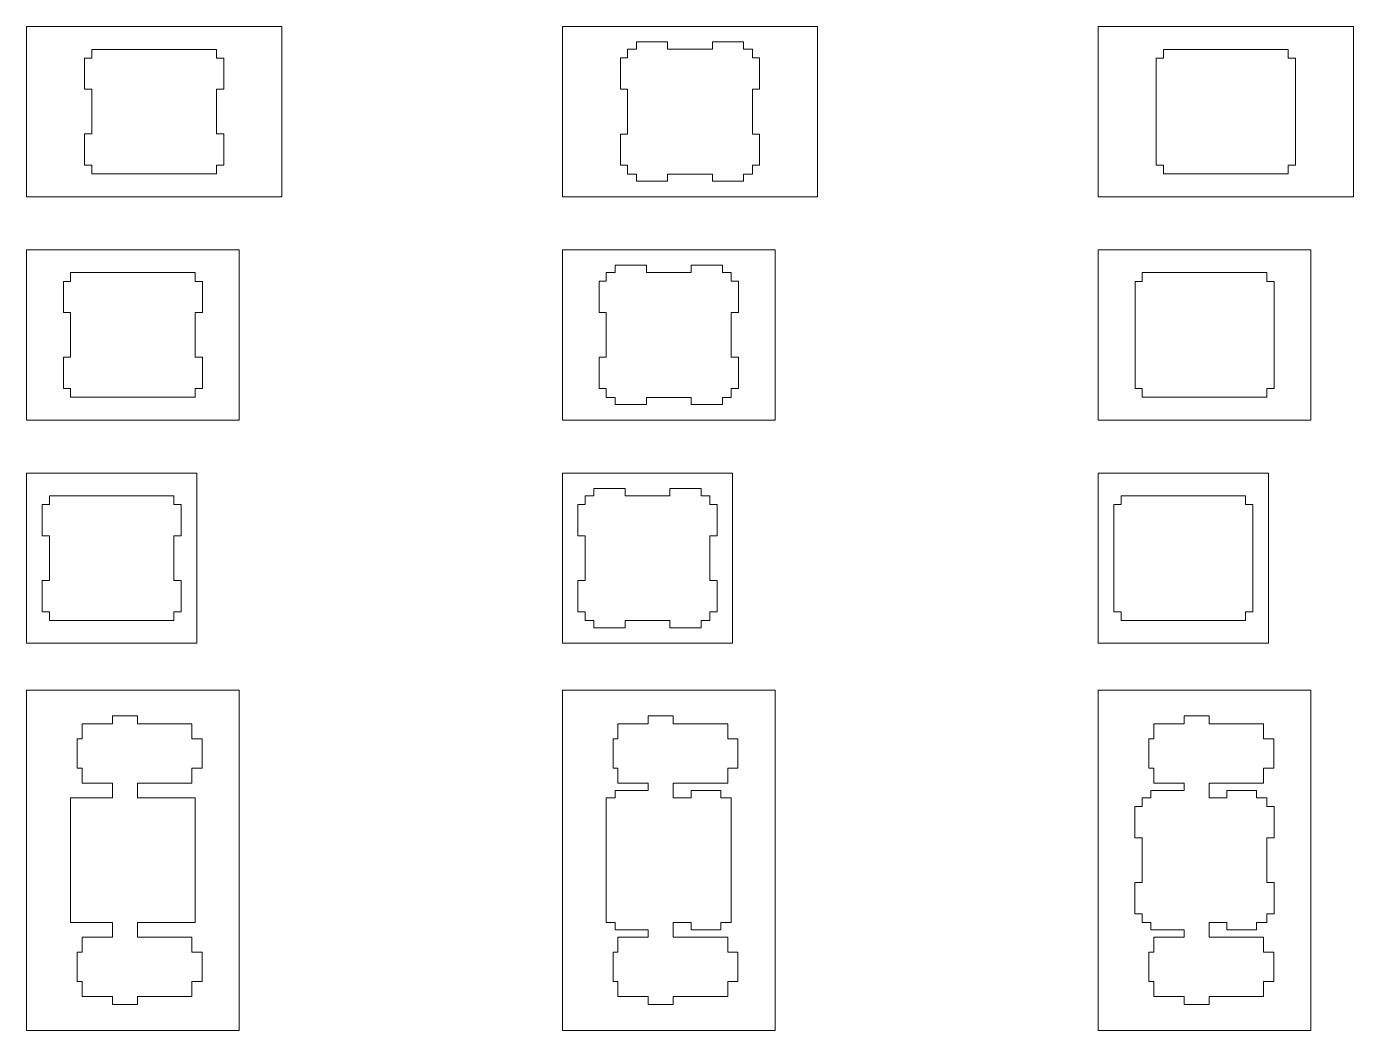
# Model space of a CAD drawing. Header units: millimetres. Extents: x -489 to 489, y -241 to 468.
# Drawn here: x -268.2 to -119.6, y 187.5 to 299.9 of the extents above; entities that cross this region are included whole.
import ezdxf

# ---------------------------------------------------------------- set-up
doc = ezdxf.new("R2010")
doc.units = ezdxf.units.MM
doc.header["$MEASUREMENT"] = 0
doc.layers.add('Layer 1', color=7, linetype='Continuous')

msp = doc.modelspace()

# ---------------------------------------------------------------- linework, layer by layer
at = {"layer": 'Layer 1', "color": 250, "lineweight": 9}
for points, knots in [([(-268.1652, 280.8455), (-268.1652, 280.8455), (-268.1652, 299.8955), (-268.1652, 299.8955), (-268.1652, 299.8955), (-268.1652, 299.8955), (-239.5902, 299.8955), (-239.5902, 299.8955), (-239.5902, 299.8955), (-239.5902, 299.8955), (-239.5902, 280.8455), (-239.5902, 280.8455), (-239.5902, 280.8455), (-239.5902, 280.8455), (-268.1652, 280.8455), (-268.1652, 280.8455)], [0, 0, 0, 0, 0.2, 0.2, 0.2, 0.2, 0.4, 0.4, 0.4, 0.4, 0.6, 0.6, 0.6, 0.6, 1, 1, 1, 1]), ([(-208.1806, 280.8455), (-208.1806, 280.8455), (-208.1806, 299.8955), (-208.1806, 299.8955), (-208.1806, 299.8955), (-208.1806, 299.8955), (-179.6056, 299.8955), (-179.6056, 299.8955), (-179.6056, 299.8955), (-179.6056, 299.8955), (-179.6056, 280.8455), (-179.6056, 280.8455), (-179.6056, 280.8455), (-179.6056, 280.8455), (-208.1806, 280.8455), (-208.1806, 280.8455)], [0, 0, 0, 0, 0.2, 0.2, 0.2, 0.2, 0.4, 0.4, 0.4, 0.4, 0.6, 0.6, 0.6, 0.6, 1, 1, 1, 1]), ([(-148.1957, 280.8455), (-148.1957, 280.8455), (-148.1957, 299.8955), (-148.1957, 299.8955), (-148.1957, 299.8955), (-148.1957, 299.8955), (-119.6207, 299.8955), (-119.6207, 299.8955), (-119.6207, 299.8955), (-119.6207, 299.8955), (-119.6207, 280.8455), (-119.6207, 280.8455), (-119.6207, 280.8455), (-119.6207, 280.8455), (-148.1957, 280.8455), (-148.1957, 280.8455)], [0, 0, 0, 0, 0.2, 0.2, 0.2, 0.2, 0.4, 0.4, 0.4, 0.4, 0.6, 0.6, 0.6, 0.6, 1, 1, 1, 1]), ([(-141.6922, 284.3766), (-141.6922, 284.3766), (-141.6922, 296.3644), (-141.6922, 296.3644), (-141.6922, 296.3644), (-141.6922, 296.3644), (-140.8808, 296.3644), (-140.8808, 296.3644)], [0, 0, 0, 0, 0.33333333, 0.33333333, 0.33333333, 0.33333333, 1, 1, 1, 1]), ([(-126.1243, 284.3766), (-126.1243, 284.3766), (-126.1243, 296.3644), (-126.1243, 296.3644), (-126.1243, 296.3644), (-126.1243, 296.3644), (-126.9357, 296.3644), (-126.9357, 296.3644)], [0, 0, 0, 0, 0.33333333, 0.33333333, 0.33333333, 0.33333333, 1, 1, 1, 1]), ([(-268.1652, 255.8553), (-268.1652, 255.8553), (-268.1652, 274.9053), (-268.1652, 274.9053), (-268.1652, 274.9053), (-268.1652, 274.9053), (-244.3527, 274.9053), (-244.3527, 274.9053), (-244.3527, 274.9053), (-244.3527, 274.9053), (-244.3527, 255.8553), (-244.3527, 255.8553), (-244.3527, 255.8553), (-244.3527, 255.8553), (-268.1652, 255.8553), (-268.1652, 255.8553)], [0, 0, 0, 0, 0.2, 0.2, 0.2, 0.2, 0.4, 0.4, 0.4, 0.4, 0.6, 0.6, 0.6, 0.6, 1, 1, 1, 1]), ([(-208.1806, 255.8553), (-208.1806, 255.8553), (-208.1806, 274.9053), (-208.1806, 274.9053), (-208.1806, 274.9053), (-208.1806, 274.9053), (-184.3681, 274.9053), (-184.3681, 274.9053), (-184.3681, 274.9053), (-184.3681, 274.9053), (-184.3681, 255.8553), (-184.3681, 255.8553), (-184.3681, 255.8553), (-184.3681, 255.8553), (-208.1806, 255.8553), (-208.1806, 255.8553)], [0, 0, 0, 0, 0.2, 0.2, 0.2, 0.2, 0.4, 0.4, 0.4, 0.4, 0.6, 0.6, 0.6, 0.6, 1, 1, 1, 1]), ([(-148.1957, 255.8553), (-148.1957, 255.8553), (-148.1957, 274.9053), (-148.1957, 274.9053), (-148.1957, 274.9053), (-148.1957, 274.9053), (-124.3832, 274.9053), (-124.3832, 274.9053), (-124.3832, 274.9053), (-124.3832, 274.9053), (-124.3832, 255.8553), (-124.3832, 255.8553), (-124.3832, 255.8553), (-124.3832, 255.8553), (-148.1957, 255.8553), (-148.1957, 255.8553)], [0, 0, 0, 0, 0.2, 0.2, 0.2, 0.2, 0.4, 0.4, 0.4, 0.4, 0.6, 0.6, 0.6, 0.6, 1, 1, 1, 1]), ([(-144.0734, 259.3864), (-144.0734, 259.3864), (-144.0734, 271.3742), (-144.0734, 271.3742), (-144.0734, 271.3742), (-144.0734, 271.3742), (-143.262, 271.3742), (-143.262, 271.3742)], [0, 0, 0, 0, 0.33333333, 0.33333333, 0.33333333, 0.33333333, 1, 1, 1, 1]), ([(-128.5055, 259.3864), (-128.5055, 259.3864), (-128.5055, 271.3742), (-128.5055, 271.3742), (-128.5055, 271.3742), (-128.5055, 271.3742), (-129.3169, 271.3742), (-129.3169, 271.3742)], [0, 0, 0, 0, 0.33333333, 0.33333333, 0.33333333, 0.33333333, 1, 1, 1, 1]), ([(-268.1652, 230.8653), (-268.1652, 230.8653), (-268.1652, 249.9152), (-268.1652, 249.9152), (-268.1652, 249.9152), (-268.1652, 249.9152), (-249.1152, 249.9152), (-249.1152, 249.9152), (-249.1152, 249.9152), (-249.1152, 249.9152), (-249.1152, 230.8653), (-249.1152, 230.8653), (-249.1152, 230.8653), (-249.1152, 230.8653), (-268.1652, 230.8653), (-268.1652, 230.8653)], [0, 0, 0, 0, 0.2, 0.2, 0.2, 0.2, 0.4, 0.4, 0.4, 0.4, 0.6, 0.6, 0.6, 0.6, 1, 1, 1, 1]), ([(-208.1806, 230.8653), (-208.1806, 230.8653), (-208.1806, 249.9152), (-208.1806, 249.9152), (-208.1806, 249.9152), (-208.1806, 249.9152), (-189.1306, 249.9152), (-189.1306, 249.9152), (-189.1306, 249.9152), (-189.1306, 249.9152), (-189.1306, 230.8653), (-189.1306, 230.8653), (-189.1306, 230.8653), (-189.1306, 230.8653), (-208.1806, 230.8653), (-208.1806, 230.8653)], [0, 0, 0, 0, 0.2, 0.2, 0.2, 0.2, 0.4, 0.4, 0.4, 0.4, 0.6, 0.6, 0.6, 0.6, 1, 1, 1, 1]), ([(-148.1957, 230.8653), (-148.1957, 230.8653), (-148.1957, 249.9152), (-148.1957, 249.9152), (-148.1957, 249.9152), (-148.1957, 249.9152), (-129.1457, 249.9152), (-129.1457, 249.9152), (-129.1457, 249.9152), (-129.1457, 249.9152), (-129.1457, 230.8653), (-129.1457, 230.8653), (-129.1457, 230.8653), (-129.1457, 230.8653), (-148.1957, 230.8653), (-148.1957, 230.8653)], [0, 0, 0, 0, 0.2, 0.2, 0.2, 0.2, 0.4, 0.4, 0.4, 0.4, 0.6, 0.6, 0.6, 0.6, 1, 1, 1, 1]), ([(-146.4546, 234.3964), (-146.4546, 234.3964), (-146.4546, 246.3842), (-146.4546, 246.3842), (-146.4546, 246.3842), (-146.4546, 246.3842), (-145.6432, 246.3842), (-145.6432, 246.3842)], [0, 0, 0, 0, 0.33333333, 0.33333333, 0.33333333, 0.33333333, 1, 1, 1, 1]), ([(-130.8867, 234.3964), (-130.8867, 234.3964), (-130.8867, 246.3842), (-130.8867, 246.3842), (-130.8867, 246.3842), (-130.8867, 246.3842), (-131.6981, 246.3842), (-131.6981, 246.3842)], [0, 0, 0, 0, 0.33333333, 0.33333333, 0.33333333, 0.33333333, 1, 1, 1, 1]), ([(-268.1653, 187.5377), (-268.1653, 187.5377), (-244.3528, 187.5377), (-244.3528, 187.5377), (-244.3528, 187.5377), (-244.3528, 187.5377), (-244.3528, 225.6377), (-244.3528, 225.6377), (-244.3528, 225.6377), (-244.3528, 225.6377), (-268.1653, 225.6377), (-268.1653, 225.6377), (-268.1653, 225.6377), (-268.1653, 225.6377), (-268.1653, 187.5377), (-268.1653, 187.5377)], [0, 0, 0, 0, 0.2, 0.2, 0.2, 0.2, 0.4, 0.4, 0.4, 0.4, 0.6, 0.6, 0.6, 0.6, 1, 1, 1, 1]), ([(-208.1807, 187.5377), (-208.1807, 187.5377), (-184.3682, 187.5377), (-184.3682, 187.5377), (-184.3682, 187.5377), (-184.3682, 187.5377), (-184.3682, 225.6377), (-184.3682, 225.6377), (-184.3682, 225.6377), (-184.3682, 225.6377), (-208.1807, 225.6377), (-208.1807, 225.6377), (-208.1807, 225.6377), (-208.1807, 225.6377), (-208.1807, 187.5377), (-208.1807, 187.5377)], [0, 0, 0, 0, 0.2, 0.2, 0.2, 0.2, 0.4, 0.4, 0.4, 0.4, 0.6, 0.6, 0.6, 0.6, 1, 1, 1, 1]), ([(-148.1958, 187.5377), (-148.1958, 187.5377), (-124.3833, 187.5377), (-124.3833, 187.5377), (-124.3833, 187.5377), (-124.3833, 187.5377), (-124.3833, 225.6377), (-124.3833, 225.6377), (-124.3833, 225.6377), (-124.3833, 225.6377), (-148.1958, 225.6377), (-148.1958, 225.6377), (-148.1958, 225.6377), (-148.1958, 225.6377), (-148.1958, 187.5377), (-148.1958, 187.5377)], [0, 0, 0, 0, 0.2, 0.2, 0.2, 0.2, 0.4, 0.4, 0.4, 0.4, 0.6, 0.6, 0.6, 0.6, 1, 1, 1, 1])]:
    msp.add_open_spline(points, degree=3, knots=knots, dxfattribs=at)
for points in [[(-260.8503, 297.3431), (-260.8503, 297.3431), (-246.9052, 297.3431), (-246.9052, 297.3431)], [(-260.8503, 296.3644), (-260.8503, 296.3644), (-260.8503, 297.3431), (-260.8503, 297.3431)], [(-246.9052, 296.3644), (-246.9052, 296.3644), (-246.9052, 297.3431), (-246.9052, 297.3431)], [(-200.8781, 297.3555), (-200.8781, 297.3555), (-199.8976, 297.3555), (-199.8976, 297.3555)], [(-200.8781, 296.3751), (-200.8781, 296.3751), (-200.8781, 297.3555), (-200.8781, 297.3555)], [(-199.8976, 298.1683), (-199.8976, 298.1683), (-196.3975, 298.1683), (-196.3975, 298.1683)], [(-199.8976, 297.3555), (-199.8976, 297.3555), (-199.8976, 298.1683), (-199.8976, 298.1683)], [(-196.3975, 298.1683), (-196.3975, 298.1683), (-196.3975, 297.3555), (-196.3975, 297.3555)], [(-196.3975, 297.3555), (-196.3975, 297.3555), (-191.3886, 297.3555), (-191.3886, 297.3555)], [(-191.3886, 298.1683), (-191.3886, 298.1683), (-187.8885, 298.1683), (-187.8885, 298.1683)], [(-191.3886, 297.3555), (-191.3886, 297.3555), (-191.3886, 298.1683), (-191.3886, 298.1683)], [(-187.8885, 298.1683), (-187.8885, 298.1683), (-187.8885, 297.3555), (-187.8885, 297.3555)], [(-187.8885, 297.3555), (-187.8885, 297.3555), (-186.9081, 297.3555), (-186.9081, 297.3555)], [(-186.9081, 296.3751), (-186.9081, 296.3751), (-186.9081, 297.3555), (-186.9081, 297.3555)], [(-140.8808, 297.3431), (-140.8808, 297.3431), (-126.9357, 297.3431), (-126.9357, 297.3431)], [(-140.8808, 296.3644), (-140.8808, 296.3644), (-140.8808, 297.3431), (-140.8808, 297.3431)], [(-126.9357, 296.3644), (-126.9357, 296.3644), (-126.9357, 297.3431), (-126.9357, 297.3431)], [(-261.6617, 292.8705), (-261.6617, 292.8705), (-261.6617, 296.3644), (-261.6617, 296.3644)], [(-261.6617, 296.3644), (-261.6617, 296.3644), (-260.8503, 296.3644), (-260.8503, 296.3644)], [(-246.0938, 296.3644), (-246.0938, 296.3644), (-246.9052, 296.3644), (-246.9052, 296.3644)], [(-246.0938, 296.3644), (-246.0938, 296.3644), (-246.0938, 292.8705), (-246.0938, 292.8705)], [(-201.6909, 296.3751), (-201.6909, 296.3751), (-200.8781, 296.3751), (-200.8781, 296.3751)], [(-201.6909, 292.8749), (-201.6909, 292.8749), (-201.6909, 296.3751), (-201.6909, 296.3751)], [(-186.0953, 296.3751), (-186.0953, 296.3751), (-186.9081, 296.3751), (-186.9081, 296.3751)], [(-186.0953, 296.3751), (-186.0953, 296.3751), (-186.0953, 292.8749), (-186.0953, 292.8749)], [(-260.8503, 292.8705), (-260.8503, 292.8705), (-261.6617, 292.8705), (-261.6617, 292.8705)], [(-260.8503, 287.8705), (-260.8503, 287.8705), (-260.8503, 292.8705), (-260.8503, 292.8705)], [(-246.9052, 292.8705), (-246.9052, 292.8705), (-246.9052, 287.8705), (-246.9052, 287.8705)], [(-246.9052, 292.8705), (-246.9052, 292.8705), (-246.0938, 292.8705), (-246.0938, 292.8705)], [(-200.8781, 292.8749), (-200.8781, 292.8749), (-201.6909, 292.8749), (-201.6909, 292.8749)], [(-200.8781, 287.8661), (-200.8781, 287.8661), (-200.8781, 292.8749), (-200.8781, 292.8749)], [(-186.9081, 292.8749), (-186.9081, 292.8749), (-186.9081, 287.8661), (-186.9081, 287.8661)], [(-186.9081, 292.8749), (-186.9081, 292.8749), (-186.0953, 292.8749), (-186.0953, 292.8749)], [(-261.6617, 284.3766), (-261.6617, 284.3766), (-261.6617, 287.8705), (-261.6617, 287.8705)], [(-261.6617, 287.8705), (-261.6617, 287.8705), (-260.8503, 287.8705), (-260.8503, 287.8705)], [(-246.0938, 287.8705), (-246.0938, 287.8705), (-246.9052, 287.8705), (-246.9052, 287.8705)], [(-246.0938, 287.8705), (-246.0938, 287.8705), (-246.0938, 284.3766), (-246.0938, 284.3766)], [(-201.6909, 287.8661), (-201.6909, 287.8661), (-200.8781, 287.8661), (-200.8781, 287.8661)], [(-201.6909, 284.3659), (-201.6909, 284.3659), (-201.6909, 287.8661), (-201.6909, 287.8661)], [(-186.0953, 287.8661), (-186.0953, 287.8661), (-186.9081, 287.8661), (-186.9081, 287.8661)], [(-186.0953, 287.8661), (-186.0953, 287.8661), (-186.0953, 284.3659), (-186.0953, 284.3659)], [(-260.8503, 284.3766), (-260.8503, 284.3766), (-261.6617, 284.3766), (-261.6617, 284.3766)], [(-260.8503, 283.3979), (-260.8503, 283.3979), (-260.8503, 284.3766), (-260.8503, 284.3766)], [(-246.9052, 284.3766), (-246.9052, 284.3766), (-246.0938, 284.3766), (-246.0938, 284.3766)], [(-246.9052, 284.3766), (-246.9052, 284.3766), (-246.9052, 283.3979), (-246.9052, 283.3979)], [(-200.8781, 284.3659), (-200.8781, 284.3659), (-201.6909, 284.3659), (-201.6909, 284.3659)], [(-200.8781, 283.3855), (-200.8781, 283.3855), (-200.8781, 284.3659), (-200.8781, 284.3659)], [(-186.9081, 284.3659), (-186.9081, 284.3659), (-186.9081, 283.3855), (-186.9081, 283.3855)], [(-186.9081, 284.3659), (-186.9081, 284.3659), (-186.0953, 284.3659), (-186.0953, 284.3659)], [(-140.8808, 284.3766), (-140.8808, 284.3766), (-141.6922, 284.3766), (-141.6922, 284.3766)], [(-140.8808, 283.3979), (-140.8808, 283.3979), (-140.8808, 284.3766), (-140.8808, 284.3766)], [(-126.9357, 284.3766), (-126.9357, 284.3766), (-126.1243, 284.3766), (-126.1243, 284.3766)], [(-126.9357, 284.3766), (-126.9357, 284.3766), (-126.9357, 283.3979), (-126.9357, 283.3979)], [(-246.9052, 283.3979), (-246.9052, 283.3979), (-260.8503, 283.3979), (-260.8503, 283.3979)], [(-199.8976, 283.3855), (-199.8976, 283.3855), (-200.8781, 283.3855), (-200.8781, 283.3855)], [(-199.8976, 282.5727), (-199.8976, 282.5727), (-199.8976, 283.3855), (-199.8976, 283.3855)], [(-196.3975, 282.5727), (-196.3975, 282.5727), (-199.8976, 282.5727), (-199.8976, 282.5727)], [(-196.3975, 283.3855), (-196.3975, 283.3855), (-196.3975, 282.5727), (-196.3975, 282.5727)], [(-191.3886, 283.3855), (-191.3886, 283.3855), (-196.3975, 283.3855), (-196.3975, 283.3855)], [(-191.3886, 282.5727), (-191.3886, 282.5727), (-191.3886, 283.3855), (-191.3886, 283.3855)], [(-187.8885, 282.5727), (-187.8885, 282.5727), (-191.3886, 282.5727), (-191.3886, 282.5727)], [(-187.8885, 283.3855), (-187.8885, 283.3855), (-187.8885, 282.5727), (-187.8885, 282.5727)], [(-186.9081, 283.3855), (-186.9081, 283.3855), (-187.8885, 283.3855), (-187.8885, 283.3855)], [(-126.9357, 283.3979), (-126.9357, 283.3979), (-140.8808, 283.3979), (-140.8808, 283.3979)], [(-263.2315, 272.3529), (-263.2315, 272.3529), (-249.2864, 272.3529), (-249.2864, 272.3529)], [(-263.2315, 271.3742), (-263.2315, 271.3742), (-263.2315, 272.3529), (-263.2315, 272.3529)], [(-249.2864, 271.3742), (-249.2864, 271.3742), (-249.2864, 272.3529), (-249.2864, 272.3529)], [(-203.2593, 272.3653), (-203.2593, 272.3653), (-202.2788, 272.3653), (-202.2788, 272.3653)], [(-203.2593, 271.3849), (-203.2593, 271.3849), (-203.2593, 272.3653), (-203.2593, 272.3653)], [(-202.2788, 273.1781), (-202.2788, 273.1781), (-198.7787, 273.1781), (-198.7787, 273.1781)], [(-202.2788, 272.3653), (-202.2788, 272.3653), (-202.2788, 273.1781), (-202.2788, 273.1781)], [(-198.7787, 273.1781), (-198.7787, 273.1781), (-198.7787, 272.3653), (-198.7787, 272.3653)], [(-198.7787, 272.3653), (-198.7787, 272.3653), (-193.7698, 272.3653), (-193.7698, 272.3653)], [(-193.7698, 273.1781), (-193.7698, 273.1781), (-190.2697, 273.1781), (-190.2697, 273.1781)], [(-193.7698, 272.3653), (-193.7698, 272.3653), (-193.7698, 273.1781), (-193.7698, 273.1781)], [(-190.2697, 273.1781), (-190.2697, 273.1781), (-190.2697, 272.3653), (-190.2697, 272.3653)], [(-190.2697, 272.3653), (-190.2697, 272.3653), (-189.2893, 272.3653), (-189.2893, 272.3653)], [(-189.2893, 271.3849), (-189.2893, 271.3849), (-189.2893, 272.3653), (-189.2893, 272.3653)], [(-143.262, 272.3529), (-143.262, 272.3529), (-129.3169, 272.3529), (-129.3169, 272.3529)], [(-143.262, 271.3742), (-143.262, 271.3742), (-143.262, 272.3529), (-143.262, 272.3529)], [(-129.3169, 271.3742), (-129.3169, 271.3742), (-129.3169, 272.3529), (-129.3169, 272.3529)], [(-264.0429, 267.8803), (-264.0429, 267.8803), (-264.0429, 271.3742), (-264.0429, 271.3742)], [(-264.0429, 271.3742), (-264.0429, 271.3742), (-263.2315, 271.3742), (-263.2315, 271.3742)], [(-248.475, 271.3742), (-248.475, 271.3742), (-249.2864, 271.3742), (-249.2864, 271.3742)], [(-248.475, 271.3742), (-248.475, 271.3742), (-248.475, 267.8803), (-248.475, 267.8803)], [(-204.0721, 271.3849), (-204.0721, 271.3849), (-203.2593, 271.3849), (-203.2593, 271.3849)], [(-204.0721, 267.8847), (-204.0721, 267.8847), (-204.0721, 271.3849), (-204.0721, 271.3849)], [(-188.4765, 271.3849), (-188.4765, 271.3849), (-189.2893, 271.3849), (-189.2893, 271.3849)], [(-188.4765, 271.3849), (-188.4765, 271.3849), (-188.4765, 267.8847), (-188.4765, 267.8847)], [(-263.2315, 267.8803), (-263.2315, 267.8803), (-264.0429, 267.8803), (-264.0429, 267.8803)], [(-263.2315, 262.8803), (-263.2315, 262.8803), (-263.2315, 267.8803), (-263.2315, 267.8803)], [(-249.2864, 267.8803), (-249.2864, 267.8803), (-249.2864, 262.8803), (-249.2864, 262.8803)], [(-249.2864, 267.8803), (-249.2864, 267.8803), (-248.475, 267.8803), (-248.475, 267.8803)], [(-203.2593, 267.8847), (-203.2593, 267.8847), (-204.0721, 267.8847), (-204.0721, 267.8847)], [(-203.2593, 262.8759), (-203.2593, 262.8759), (-203.2593, 267.8847), (-203.2593, 267.8847)], [(-189.2893, 267.8847), (-189.2893, 267.8847), (-189.2893, 262.8759), (-189.2893, 262.8759)], [(-189.2893, 267.8847), (-189.2893, 267.8847), (-188.4765, 267.8847), (-188.4765, 267.8847)], [(-264.0429, 259.3864), (-264.0429, 259.3864), (-264.0429, 262.8803), (-264.0429, 262.8803)], [(-264.0429, 262.8803), (-264.0429, 262.8803), (-263.2315, 262.8803), (-263.2315, 262.8803)], [(-248.475, 262.8803), (-248.475, 262.8803), (-249.2864, 262.8803), (-249.2864, 262.8803)], [(-248.475, 262.8803), (-248.475, 262.8803), (-248.475, 259.3864), (-248.475, 259.3864)], [(-204.0721, 262.8759), (-204.0721, 262.8759), (-203.2593, 262.8759), (-203.2593, 262.8759)], [(-204.0721, 259.3757), (-204.0721, 259.3757), (-204.0721, 262.8759), (-204.0721, 262.8759)], [(-188.4765, 262.8759), (-188.4765, 262.8759), (-189.2893, 262.8759), (-189.2893, 262.8759)], [(-188.4765, 262.8759), (-188.4765, 262.8759), (-188.4765, 259.3757), (-188.4765, 259.3757)], [(-263.2315, 259.3864), (-263.2315, 259.3864), (-264.0429, 259.3864), (-264.0429, 259.3864)], [(-263.2315, 258.4077), (-263.2315, 258.4077), (-263.2315, 259.3864), (-263.2315, 259.3864)], [(-249.2864, 259.3864), (-249.2864, 259.3864), (-248.475, 259.3864), (-248.475, 259.3864)], [(-249.2864, 259.3864), (-249.2864, 259.3864), (-249.2864, 258.4077), (-249.2864, 258.4077)], [(-203.2593, 259.3757), (-203.2593, 259.3757), (-204.0721, 259.3757), (-204.0721, 259.3757)], [(-203.2593, 258.3953), (-203.2593, 258.3953), (-203.2593, 259.3757), (-203.2593, 259.3757)], [(-189.2893, 259.3757), (-189.2893, 259.3757), (-189.2893, 258.3953), (-189.2893, 258.3953)], [(-189.2893, 259.3757), (-189.2893, 259.3757), (-188.4765, 259.3757), (-188.4765, 259.3757)], [(-143.262, 259.3864), (-143.262, 259.3864), (-144.0734, 259.3864), (-144.0734, 259.3864)], [(-143.262, 258.4077), (-143.262, 258.4077), (-143.262, 259.3864), (-143.262, 259.3864)], [(-129.3169, 259.3864), (-129.3169, 259.3864), (-128.5055, 259.3864), (-128.5055, 259.3864)], [(-129.3169, 259.3864), (-129.3169, 259.3864), (-129.3169, 258.4077), (-129.3169, 258.4077)], [(-249.2864, 258.4077), (-249.2864, 258.4077), (-263.2315, 258.4077), (-263.2315, 258.4077)], [(-202.2788, 258.3953), (-202.2788, 258.3953), (-203.2593, 258.3953), (-203.2593, 258.3953)], [(-202.2788, 257.5825), (-202.2788, 257.5825), (-202.2788, 258.3953), (-202.2788, 258.3953)], [(-198.7787, 257.5825), (-198.7787, 257.5825), (-202.2788, 257.5825), (-202.2788, 257.5825)], [(-198.7787, 258.3953), (-198.7787, 258.3953), (-198.7787, 257.5825), (-198.7787, 257.5825)], [(-193.7698, 258.3953), (-193.7698, 258.3953), (-198.7787, 258.3953), (-198.7787, 258.3953)], [(-193.7698, 257.5825), (-193.7698, 257.5825), (-193.7698, 258.3953), (-193.7698, 258.3953)], [(-190.2697, 257.5825), (-190.2697, 257.5825), (-193.7698, 257.5825), (-193.7698, 257.5825)], [(-190.2697, 258.3953), (-190.2697, 258.3953), (-190.2697, 257.5825), (-190.2697, 257.5825)], [(-189.2893, 258.3953), (-189.2893, 258.3953), (-190.2697, 258.3953), (-190.2697, 258.3953)], [(-129.3169, 258.4077), (-129.3169, 258.4077), (-143.262, 258.4077), (-143.262, 258.4077)], [(-204.6601, 248.188), (-204.6601, 248.188), (-201.16, 248.188), (-201.16, 248.188)], [(-204.6601, 247.3752), (-204.6601, 247.3752), (-204.6601, 248.188), (-204.6601, 248.188)], [(-201.16, 248.188), (-201.16, 248.188), (-201.16, 247.3752), (-201.16, 247.3752)], [(-196.1511, 248.188), (-196.1511, 248.188), (-192.651, 248.188), (-192.651, 248.188)], [(-196.1511, 247.3752), (-196.1511, 247.3752), (-196.1511, 248.188), (-196.1511, 248.188)], [(-192.651, 248.188), (-192.651, 248.188), (-192.651, 247.3752), (-192.651, 247.3752)], [(-265.6127, 247.3629), (-265.6127, 247.3629), (-251.6676, 247.3629), (-251.6676, 247.3629)], [(-265.6127, 246.3842), (-265.6127, 246.3842), (-265.6127, 247.3629), (-265.6127, 247.3629)], [(-251.6676, 246.3842), (-251.6676, 246.3842), (-251.6676, 247.3629), (-251.6676, 247.3629)], [(-205.6406, 247.3752), (-205.6406, 247.3752), (-204.6601, 247.3752), (-204.6601, 247.3752)], [(-205.6406, 246.3948), (-205.6406, 246.3948), (-205.6406, 247.3752), (-205.6406, 247.3752)], [(-201.16, 247.3752), (-201.16, 247.3752), (-196.1511, 247.3752), (-196.1511, 247.3752)], [(-192.651, 247.3752), (-192.651, 247.3752), (-191.6706, 247.3752), (-191.6706, 247.3752)], [(-191.6706, 246.3948), (-191.6706, 246.3948), (-191.6706, 247.3752), (-191.6706, 247.3752)], [(-145.6432, 247.3629), (-145.6432, 247.3629), (-131.6981, 247.3629), (-131.6981, 247.3629)], [(-145.6432, 246.3842), (-145.6432, 246.3842), (-145.6432, 247.3629), (-145.6432, 247.3629)], [(-131.6981, 246.3842), (-131.6981, 246.3842), (-131.6981, 247.3629), (-131.6981, 247.3629)], [(-266.4241, 242.8903), (-266.4241, 242.8903), (-266.4241, 246.3842), (-266.4241, 246.3842)], [(-266.4241, 246.3842), (-266.4241, 246.3842), (-265.6127, 246.3842), (-265.6127, 246.3842)], [(-250.8562, 246.3842), (-250.8562, 246.3842), (-251.6676, 246.3842), (-251.6676, 246.3842)], [(-250.8562, 246.3842), (-250.8562, 246.3842), (-250.8562, 242.8903), (-250.8562, 242.8903)], [(-206.4534, 246.3948), (-206.4534, 246.3948), (-205.6406, 246.3948), (-205.6406, 246.3948)], [(-206.4534, 242.8946), (-206.4534, 242.8946), (-206.4534, 246.3948), (-206.4534, 246.3948)], [(-190.8578, 246.3948), (-190.8578, 246.3948), (-191.6706, 246.3948), (-191.6706, 246.3948)], [(-190.8578, 246.3948), (-190.8578, 246.3948), (-190.8578, 242.8946), (-190.8578, 242.8946)], [(-265.6127, 242.8903), (-265.6127, 242.8903), (-266.4241, 242.8903), (-266.4241, 242.8903)], [(-265.6127, 237.8903), (-265.6127, 237.8903), (-265.6127, 242.8903), (-265.6127, 242.8903)], [(-251.6676, 242.8903), (-251.6676, 242.8903), (-251.6676, 237.8903), (-251.6676, 237.8903)], [(-251.6676, 242.8903), (-251.6676, 242.8903), (-250.8562, 242.8903), (-250.8562, 242.8903)], [(-205.6406, 242.8946), (-205.6406, 242.8946), (-206.4534, 242.8946), (-206.4534, 242.8946)], [(-205.6406, 237.8858), (-205.6406, 237.8858), (-205.6406, 242.8946), (-205.6406, 242.8946)], [(-191.6706, 242.8946), (-191.6706, 242.8946), (-191.6706, 237.8858), (-191.6706, 237.8858)], [(-191.6706, 242.8946), (-191.6706, 242.8946), (-190.8578, 242.8946), (-190.8578, 242.8946)], [(-266.4241, 234.3964), (-266.4241, 234.3964), (-266.4241, 237.8903), (-266.4241, 237.8903)], [(-266.4241, 237.8903), (-266.4241, 237.8903), (-265.6127, 237.8903), (-265.6127, 237.8903)], [(-250.8562, 237.8903), (-250.8562, 237.8903), (-251.6676, 237.8903), (-251.6676, 237.8903)], [(-250.8562, 237.8903), (-250.8562, 237.8903), (-250.8562, 234.3964), (-250.8562, 234.3964)], [(-206.4534, 237.8858), (-206.4534, 237.8858), (-205.6406, 237.8858), (-205.6406, 237.8858)], [(-206.4534, 234.3856), (-206.4534, 234.3856), (-206.4534, 237.8858), (-206.4534, 237.8858)], [(-190.8578, 237.8858), (-190.8578, 237.8858), (-191.6706, 237.8858), (-191.6706, 237.8858)], [(-190.8578, 237.8858), (-190.8578, 237.8858), (-190.8578, 234.3856), (-190.8578, 234.3856)], [(-265.6127, 234.3964), (-265.6127, 234.3964), (-266.4241, 234.3964), (-266.4241, 234.3964)], [(-265.6127, 233.4177), (-265.6127, 233.4177), (-265.6127, 234.3964), (-265.6127, 234.3964)], [(-251.6676, 233.4177), (-251.6676, 233.4177), (-265.6127, 233.4177), (-265.6127, 233.4177)], [(-251.6676, 234.3964), (-251.6676, 234.3964), (-250.8562, 234.3964), (-250.8562, 234.3964)], [(-251.6676, 234.3964), (-251.6676, 234.3964), (-251.6676, 233.4177), (-251.6676, 233.4177)], [(-205.6406, 234.3856), (-205.6406, 234.3856), (-206.4534, 234.3856), (-206.4534, 234.3856)], [(-205.6406, 233.4052), (-205.6406, 233.4052), (-205.6406, 234.3856), (-205.6406, 234.3856)], [(-204.6601, 233.4052), (-204.6601, 233.4052), (-205.6406, 233.4052), (-205.6406, 233.4052)], [(-204.6601, 232.5924), (-204.6601, 232.5924), (-204.6601, 233.4052), (-204.6601, 233.4052)], [(-201.16, 233.4052), (-201.16, 233.4052), (-201.16, 232.5924), (-201.16, 232.5924)], [(-196.1511, 233.4052), (-196.1511, 233.4052), (-201.16, 233.4052), (-201.16, 233.4052)], [(-196.1511, 232.5924), (-196.1511, 232.5924), (-196.1511, 233.4052), (-196.1511, 233.4052)], [(-192.651, 233.4052), (-192.651, 233.4052), (-192.651, 232.5924), (-192.651, 232.5924)], [(-191.6706, 233.4052), (-191.6706, 233.4052), (-192.651, 233.4052), (-192.651, 233.4052)], [(-191.6706, 234.3856), (-191.6706, 234.3856), (-191.6706, 233.4052), (-191.6706, 233.4052)], [(-191.6706, 234.3856), (-191.6706, 234.3856), (-190.8578, 234.3856), (-190.8578, 234.3856)], [(-145.6432, 234.3964), (-145.6432, 234.3964), (-146.4546, 234.3964), (-146.4546, 234.3964)], [(-145.6432, 233.4177), (-145.6432, 233.4177), (-145.6432, 234.3964), (-145.6432, 234.3964)], [(-131.6981, 233.4177), (-131.6981, 233.4177), (-145.6432, 233.4177), (-145.6432, 233.4177)], [(-131.6981, 234.3964), (-131.6981, 234.3964), (-130.8867, 234.3964), (-130.8867, 234.3964)], [(-131.6981, 234.3964), (-131.6981, 234.3964), (-131.6981, 233.4177), (-131.6981, 233.4177)], [(-201.16, 232.5924), (-201.16, 232.5924), (-204.6601, 232.5924), (-204.6601, 232.5924)], [(-192.651, 232.5924), (-192.651, 232.5924), (-196.1511, 232.5924), (-196.1511, 232.5924)], [(-258.545, 221.8531), (-258.545, 221.8531), (-261.9486, 221.8531), (-261.9486, 221.8531)], [(-261.9486, 221.8531), (-261.9486, 221.8531), (-261.9486, 220.1767), (-261.9486, 220.1767)], [(-255.751, 222.7421), (-255.751, 222.7421), (-258.545, 222.7421), (-258.545, 222.7421)], [(-258.545, 222.7421), (-258.545, 222.7421), (-258.545, 221.8531), (-258.545, 221.8531)], [(-255.751, 221.8531), (-255.751, 221.8531), (-255.751, 222.7421), (-255.751, 222.7421)], [(-249.655, 221.8531), (-249.655, 221.8531), (-255.751, 221.8531), (-255.751, 221.8531)], [(-249.655, 220.1767), (-249.655, 220.1767), (-249.655, 221.8531), (-249.655, 221.8531)], [(-198.5604, 221.8531), (-198.5604, 221.8531), (-201.964, 221.8531), (-201.964, 221.8531)], [(-201.964, 221.8531), (-201.964, 221.8531), (-201.964, 220.1767), (-201.964, 220.1767)], [(-195.7664, 222.7421), (-195.7664, 222.7421), (-198.5604, 222.7421), (-198.5604, 222.7421)], [(-198.5604, 222.7421), (-198.5604, 222.7421), (-198.5604, 221.8531), (-198.5604, 221.8531)], [(-195.7664, 221.8531), (-195.7664, 221.8531), (-195.7664, 222.7421), (-195.7664, 222.7421)], [(-189.6704, 221.8531), (-189.6704, 221.8531), (-195.7664, 221.8531), (-195.7664, 221.8531)], [(-189.6704, 220.1767), (-189.6704, 220.1767), (-189.6704, 221.8531), (-189.6704, 221.8531)], [(-138.5755, 221.8531), (-138.5755, 221.8531), (-141.9791, 221.8531), (-141.9791, 221.8531)], [(-141.9791, 221.8531), (-141.9791, 221.8531), (-141.9791, 220.1767), (-141.9791, 220.1767)], [(-138.5755, 222.7421), (-138.5755, 222.7421), (-138.5755, 221.8531), (-138.5755, 221.8531)], [(-135.7815, 222.7421), (-135.7815, 222.7421), (-138.5755, 222.7421), (-138.5755, 222.7421)], [(-135.7815, 221.8531), (-135.7815, 221.8531), (-135.7815, 222.7421), (-135.7815, 222.7421)], [(-129.6855, 221.8531), (-129.6855, 221.8531), (-135.7815, 221.8531), (-135.7815, 221.8531)], [(-129.6855, 220.1767), (-129.6855, 220.1767), (-129.6855, 221.8531), (-129.6855, 221.8531)], [(-261.9486, 220.1767), (-261.9486, 220.1767), (-262.482, 220.1767), (-262.482, 220.1767)], [(-262.482, 220.1767), (-262.482, 220.1767), (-262.482, 216.8747), (-262.482, 216.8747)], [(-248.512, 220.1767), (-248.512, 220.1767), (-249.655, 220.1767), (-249.655, 220.1767)], [(-248.512, 216.8747), (-248.512, 216.8747), (-248.512, 220.1767), (-248.512, 220.1767)], [(-201.964, 220.1767), (-201.964, 220.1767), (-202.4974, 220.1767), (-202.4974, 220.1767)], [(-202.4974, 220.1767), (-202.4974, 220.1767), (-202.4974, 216.8747), (-202.4974, 216.8747)], [(-188.5274, 220.1767), (-188.5274, 220.1767), (-189.6704, 220.1767), (-189.6704, 220.1767)], [(-188.5274, 216.8747), (-188.5274, 216.8747), (-188.5274, 220.1767), (-188.5274, 220.1767)], [(-141.9791, 220.1767), (-141.9791, 220.1767), (-142.5125, 220.1767), (-142.5125, 220.1767)], [(-142.5125, 220.1767), (-142.5125, 220.1767), (-142.5125, 216.8747), (-142.5125, 216.8747)], [(-128.5425, 220.1767), (-128.5425, 220.1767), (-129.6855, 220.1767), (-129.6855, 220.1767)], [(-128.5425, 216.8747), (-128.5425, 216.8747), (-128.5425, 220.1767), (-128.5425, 220.1767)], [(-262.482, 216.8747), (-262.482, 216.8747), (-261.9486, 216.8747), (-261.9486, 216.8747)], [(-261.9486, 216.8747), (-261.9486, 216.8747), (-261.9486, 215.1983), (-261.9486, 215.1983)], [(-249.655, 215.1983), (-249.655, 215.1983), (-249.655, 216.8747), (-249.655, 216.8747)], [(-249.655, 216.8747), (-249.655, 216.8747), (-248.512, 216.8747), (-248.512, 216.8747)], [(-202.4974, 216.8747), (-202.4974, 216.8747), (-201.964, 216.8747), (-201.964, 216.8747)], [(-201.964, 216.8747), (-201.964, 216.8747), (-201.964, 215.1983), (-201.964, 215.1983)], [(-189.6704, 215.1983), (-189.6704, 215.1983), (-189.6704, 216.8747), (-189.6704, 216.8747)], [(-189.6704, 216.8747), (-189.6704, 216.8747), (-188.5274, 216.8747), (-188.5274, 216.8747)], [(-142.5125, 216.8747), (-142.5125, 216.8747), (-141.9791, 216.8747), (-141.9791, 216.8747)], [(-141.9791, 216.8747), (-141.9791, 216.8747), (-141.9791, 215.1983), (-141.9791, 215.1983)], [(-129.6855, 215.1983), (-129.6855, 215.1983), (-129.6855, 216.8747), (-129.6855, 216.8747)], [(-129.6855, 216.8747), (-129.6855, 216.8747), (-128.5425, 216.8747), (-128.5425, 216.8747)], [(-261.9486, 215.1983), (-261.9486, 215.1983), (-258.545, 215.1983), (-258.545, 215.1983)], [(-258.545, 215.1983), (-258.545, 215.1983), (-258.545, 213.5727), (-258.545, 213.5727)], [(-255.751, 213.5727), (-255.751, 213.5727), (-255.751, 215.1983), (-255.751, 215.1983)], [(-255.751, 215.1983), (-255.751, 215.1983), (-249.655, 215.1983), (-249.655, 215.1983)], [(-249.655, 215.1983), (-249.655, 215.1983), (-249.655, 215.1983), (-249.655, 215.1983)], [(-198.5604, 214.3855), (-198.5604, 214.3855), (-202.279, 214.3855), (-202.279, 214.3855)], [(-202.279, 214.3855), (-202.279, 214.3855), (-202.279, 213.5727), (-202.279, 213.5727)], [(-201.964, 215.1983), (-201.964, 215.1983), (-198.5604, 215.1983), (-198.5604, 215.1983)], [(-198.5604, 215.1983), (-198.5604, 215.1983), (-198.5604, 214.3855), (-198.5604, 214.3855)], [(-195.7664, 213.5727), (-195.7664, 213.5727), (-195.7664, 215.1983), (-195.7664, 215.1983)], [(-195.7664, 215.1983), (-195.7664, 215.1983), (-189.6704, 215.1983), (-189.6704, 215.1983)], [(-190.4578, 214.3855), (-190.4578, 214.3855), (-193.77, 214.3855), (-193.77, 214.3855)], [(-193.77, 214.3855), (-193.77, 214.3855), (-193.77, 213.5727), (-193.77, 213.5727)], [(-190.4578, 213.5727), (-190.4578, 213.5727), (-190.4578, 214.3855), (-190.4578, 214.3855)], [(-189.6704, 215.1983), (-189.6704, 215.1983), (-189.6704, 215.1983), (-189.6704, 215.1983)], [(-138.5755, 214.3855), (-138.5755, 214.3855), (-142.294, 214.3855), (-142.294, 214.3855)], [(-142.294, 214.3855), (-142.294, 214.3855), (-142.294, 213.5727), (-142.294, 213.5727)], [(-141.9791, 215.1983), (-141.9791, 215.1983), (-138.5755, 215.1983), (-138.5755, 215.1983)], [(-138.5755, 215.1983), (-138.5755, 215.1983), (-138.5755, 214.3855), (-138.5755, 214.3855)], [(-135.7815, 213.5727), (-135.7815, 213.5727), (-135.7815, 215.1983), (-135.7815, 215.1983)], [(-135.7815, 215.1983), (-135.7815, 215.1983), (-129.6855, 215.1983), (-129.6855, 215.1983)], [(-130.4729, 214.3855), (-130.4729, 214.3855), (-133.785, 214.3855), (-133.785, 214.3855)], [(-133.785, 214.3855), (-133.785, 214.3855), (-133.785, 213.5727), (-133.785, 213.5727)], [(-130.4729, 213.5727), (-130.4729, 213.5727), (-130.4729, 214.3855), (-130.4729, 214.3855)], [(-129.6855, 215.1983), (-129.6855, 215.1983), (-129.6855, 215.1983), (-129.6855, 215.1983)], [(-258.545, 213.5727), (-258.545, 213.5727), (-263.244, 213.5727), (-263.244, 213.5727)], [(-263.244, 213.5727), (-263.244, 213.5727), (-263.244, 199.6027), (-263.244, 199.6027)], [(-249.274, 213.5727), (-249.274, 213.5727), (-255.751, 213.5727), (-255.751, 213.5727)], [(-249.274, 199.6027), (-249.274, 199.6027), (-249.274, 213.5727), (-249.274, 213.5727)], [(-202.279, 213.5727), (-202.279, 213.5727), (-203.2594, 213.5727), (-203.2594, 213.5727)], [(-203.2594, 213.5727), (-203.2594, 213.5727), (-203.2594, 199.6027), (-203.2594, 199.6027)], [(-193.77, 213.5727), (-193.77, 213.5727), (-195.7664, 213.5727), (-195.7664, 213.5727)], [(-189.2894, 213.5727), (-189.2894, 213.5727), (-190.4578, 213.5727), (-190.4578, 213.5727)], [(-189.2894, 199.6027), (-189.2894, 199.6027), (-189.2894, 213.5727), (-189.2894, 213.5727)], [(-143.2745, 212.5923), (-143.2745, 212.5923), (-144.0873, 212.5923), (-144.0873, 212.5923)], [(-144.0873, 212.5923), (-144.0873, 212.5923), (-144.0873, 209.0921), (-144.0873, 209.0921)], [(-142.294, 213.5727), (-142.294, 213.5727), (-143.2745, 213.5727), (-143.2745, 213.5727)], [(-143.2745, 213.5727), (-143.2745, 213.5727), (-143.2745, 212.5923), (-143.2745, 212.5923)], [(-133.785, 213.5727), (-133.785, 213.5727), (-135.7815, 213.5727), (-135.7815, 213.5727)], [(-129.3045, 213.5727), (-129.3045, 213.5727), (-130.4729, 213.5727), (-130.4729, 213.5727)], [(-129.3045, 212.5923), (-129.3045, 212.5923), (-129.3045, 213.5727), (-129.3045, 213.5727)], [(-128.4917, 212.5923), (-128.4917, 212.5923), (-129.3045, 212.5923), (-129.3045, 212.5923)], [(-128.4917, 209.0921), (-128.4917, 209.0921), (-128.4917, 212.5923), (-128.4917, 212.5923)], [(-144.0873, 209.0921), (-144.0873, 209.0921), (-143.2745, 209.0921), (-143.2745, 209.0921)], [(-143.2745, 209.0921), (-143.2745, 209.0921), (-143.2745, 204.0833), (-143.2745, 204.0833)], [(-129.3045, 204.0833), (-129.3045, 204.0833), (-129.3045, 209.0921), (-129.3045, 209.0921)], [(-129.3045, 209.0921), (-129.3045, 209.0921), (-128.4917, 209.0921), (-128.4917, 209.0921)], [(-143.2745, 204.0833), (-143.2745, 204.0833), (-144.0873, 204.0833), (-144.0873, 204.0833)], [(-144.0873, 204.0833), (-144.0873, 204.0833), (-144.0873, 200.5831), (-144.0873, 200.5831)], [(-128.4917, 204.0833), (-128.4917, 204.0833), (-129.3045, 204.0833), (-129.3045, 204.0833)], [(-128.4917, 200.5831), (-128.4917, 200.5831), (-128.4917, 204.0833), (-128.4917, 204.0833)], [(-144.0873, 200.5831), (-144.0873, 200.5831), (-143.2745, 200.5831), (-143.2745, 200.5831)], [(-143.2745, 200.5831), (-143.2745, 200.5831), (-143.2745, 199.6027), (-143.2745, 199.6027)], [(-129.3045, 199.6027), (-129.3045, 199.6027), (-129.3045, 200.5831), (-129.3045, 200.5831)], [(-129.3045, 200.5831), (-129.3045, 200.5831), (-128.4917, 200.5831), (-128.4917, 200.5831)], [(-263.244, 199.6027), (-263.244, 199.6027), (-258.545, 199.6027), (-258.545, 199.6027)], [(-258.545, 199.6027), (-258.545, 199.6027), (-258.545, 197.9771), (-258.545, 197.9771)], [(-255.751, 197.9771), (-255.751, 197.9771), (-255.751, 199.6027), (-255.751, 199.6027)], [(-255.751, 199.6027), (-255.751, 199.6027), (-249.274, 199.6027), (-249.274, 199.6027)], [(-203.2594, 199.6027), (-203.2594, 199.6027), (-202.279, 199.6027), (-202.279, 199.6027)], [(-202.279, 199.6027), (-202.279, 199.6027), (-202.279, 198.7899), (-202.279, 198.7899)], [(-195.7664, 197.9771), (-195.7664, 197.9771), (-195.7664, 199.6027), (-195.7664, 199.6027)], [(-195.7664, 199.6027), (-195.7664, 199.6027), (-193.77, 199.6027), (-193.77, 199.6027)], [(-193.77, 199.6027), (-193.77, 199.6027), (-193.77, 198.7899), (-193.77, 198.7899)], [(-190.4578, 198.7899), (-190.4578, 198.7899), (-190.4578, 199.6027), (-190.4578, 199.6027)], [(-189.2894, 199.6027), (-189.2894, 199.6027), (-190.4578, 199.6027), (-190.4578, 199.6027)], [(-143.2745, 199.6027), (-143.2745, 199.6027), (-142.294, 199.6027), (-142.294, 199.6027)], [(-142.294, 199.6027), (-142.294, 199.6027), (-142.294, 198.7899), (-142.294, 198.7899)], [(-135.7815, 197.9771), (-135.7815, 197.9771), (-135.7815, 199.6027), (-135.7815, 199.6027)], [(-135.7815, 199.6027), (-135.7815, 199.6027), (-133.785, 199.6027), (-133.785, 199.6027)], [(-133.785, 199.6027), (-133.785, 199.6027), (-133.785, 198.7899), (-133.785, 198.7899)], [(-130.4729, 198.7899), (-130.4729, 198.7899), (-130.4729, 199.6027), (-130.4729, 199.6027)], [(-129.3045, 199.6027), (-129.3045, 199.6027), (-130.4729, 199.6027), (-130.4729, 199.6027)], [(-261.9486, 197.9771), (-261.9486, 197.9771), (-261.9486, 197.9771), (-261.9486, 197.9771)], [(-258.545, 197.9771), (-258.545, 197.9771), (-261.9486, 197.9771), (-261.9486, 197.9771)], [(-261.9486, 197.9771), (-261.9486, 197.9771), (-261.9486, 196.3007), (-261.9486, 196.3007)], [(-249.655, 197.9771), (-249.655, 197.9771), (-255.751, 197.9771), (-255.751, 197.9771)], [(-249.655, 196.3007), (-249.655, 196.3007), (-249.655, 197.9771), (-249.655, 197.9771)], [(-202.279, 198.7899), (-202.279, 198.7899), (-198.5604, 198.7899), (-198.5604, 198.7899)], [(-201.964, 197.9771), (-201.964, 197.9771), (-201.964, 197.9771), (-201.964, 197.9771)], [(-198.5604, 197.9771), (-198.5604, 197.9771), (-201.964, 197.9771), (-201.964, 197.9771)], [(-201.964, 197.9771), (-201.964, 197.9771), (-201.964, 196.3007), (-201.964, 196.3007)], [(-198.5604, 198.7899), (-198.5604, 198.7899), (-198.5604, 197.9771), (-198.5604, 197.9771)], [(-189.6704, 197.9771), (-189.6704, 197.9771), (-195.7664, 197.9771), (-195.7664, 197.9771)], [(-193.77, 198.7899), (-193.77, 198.7899), (-190.4578, 198.7899), (-190.4578, 198.7899)], [(-189.6704, 196.3007), (-189.6704, 196.3007), (-189.6704, 197.9771), (-189.6704, 197.9771)], [(-142.294, 198.7899), (-142.294, 198.7899), (-138.5755, 198.7899), (-138.5755, 198.7899)], [(-141.9791, 197.9771), (-141.9791, 197.9771), (-141.9791, 197.9771), (-141.9791, 197.9771)], [(-138.5755, 197.9771), (-138.5755, 197.9771), (-141.9791, 197.9771), (-141.9791, 197.9771)], [(-141.9791, 197.9771), (-141.9791, 197.9771), (-141.9791, 196.3007), (-141.9791, 196.3007)], [(-138.5755, 198.7899), (-138.5755, 198.7899), (-138.5755, 197.9771), (-138.5755, 197.9771)], [(-129.6855, 197.9771), (-129.6855, 197.9771), (-135.7815, 197.9771), (-135.7815, 197.9771)], [(-133.785, 198.7899), (-133.785, 198.7899), (-130.4729, 198.7899), (-130.4729, 198.7899)], [(-129.6855, 196.3007), (-129.6855, 196.3007), (-129.6855, 197.9771), (-129.6855, 197.9771)], [(-261.9486, 196.3007), (-261.9486, 196.3007), (-262.482, 196.3007), (-262.482, 196.3007)], [(-262.482, 196.3007), (-262.482, 196.3007), (-262.482, 192.9987), (-262.482, 192.9987)], [(-248.512, 196.3007), (-248.512, 196.3007), (-249.655, 196.3007), (-249.655, 196.3007)], [(-248.512, 192.9987), (-248.512, 192.9987), (-248.512, 196.3007), (-248.512, 196.3007)], [(-201.964, 196.3007), (-201.964, 196.3007), (-202.4974, 196.3007), (-202.4974, 196.3007)], [(-202.4974, 196.3007), (-202.4974, 196.3007), (-202.4974, 192.9987), (-202.4974, 192.9987)], [(-188.5274, 196.3007), (-188.5274, 196.3007), (-189.6704, 196.3007), (-189.6704, 196.3007)], [(-188.5274, 192.9987), (-188.5274, 192.9987), (-188.5274, 196.3007), (-188.5274, 196.3007)], [(-141.9791, 196.3007), (-141.9791, 196.3007), (-142.5125, 196.3007), (-142.5125, 196.3007)], [(-142.5125, 196.3007), (-142.5125, 196.3007), (-142.5125, 192.9987), (-142.5125, 192.9987)], [(-128.5425, 196.3007), (-128.5425, 196.3007), (-129.6855, 196.3007), (-129.6855, 196.3007)], [(-128.5425, 192.9987), (-128.5425, 192.9987), (-128.5425, 196.3007), (-128.5425, 196.3007)], [(-262.482, 192.9987), (-262.482, 192.9987), (-261.9486, 192.9987), (-261.9486, 192.9987)], [(-261.9486, 192.9987), (-261.9486, 192.9987), (-261.9486, 191.3223), (-261.9486, 191.3223)], [(-249.655, 191.3223), (-249.655, 191.3223), (-249.655, 192.9987), (-249.655, 192.9987)], [(-249.655, 192.9987), (-249.655, 192.9987), (-248.512, 192.9987), (-248.512, 192.9987)], [(-202.4974, 192.9987), (-202.4974, 192.9987), (-201.964, 192.9987), (-201.964, 192.9987)], [(-201.964, 192.9987), (-201.964, 192.9987), (-201.964, 191.3223), (-201.964, 191.3223)], [(-189.6704, 191.3223), (-189.6704, 191.3223), (-189.6704, 192.9987), (-189.6704, 192.9987)], [(-189.6704, 192.9987), (-189.6704, 192.9987), (-188.5274, 192.9987), (-188.5274, 192.9987)], [(-142.5125, 192.9987), (-142.5125, 192.9987), (-141.9791, 192.9987), (-141.9791, 192.9987)], [(-141.9791, 192.9987), (-141.9791, 192.9987), (-141.9791, 191.3223), (-141.9791, 191.3223)], [(-129.6855, 191.3223), (-129.6855, 191.3223), (-129.6855, 192.9987), (-129.6855, 192.9987)], [(-129.6855, 192.9987), (-129.6855, 192.9987), (-128.5425, 192.9987), (-128.5425, 192.9987)], [(-261.9486, 191.3223), (-261.9486, 191.3223), (-258.545, 191.3223), (-258.545, 191.3223)], [(-258.545, 191.3223), (-258.545, 191.3223), (-258.545, 190.4333), (-258.545, 190.4333)], [(-258.545, 190.4333), (-258.545, 190.4333), (-255.751, 190.4333), (-255.751, 190.4333)], [(-255.751, 190.4333), (-255.751, 190.4333), (-255.751, 191.3223), (-255.751, 191.3223)], [(-255.751, 191.3223), (-255.751, 191.3223), (-249.655, 191.3223), (-249.655, 191.3223)], [(-201.964, 191.3223), (-201.964, 191.3223), (-198.5604, 191.3223), (-198.5604, 191.3223)], [(-198.5604, 191.3223), (-198.5604, 191.3223), (-198.5604, 190.4333), (-198.5604, 190.4333)], [(-198.5604, 190.4333), (-198.5604, 190.4333), (-195.7664, 190.4333), (-195.7664, 190.4333)], [(-195.7664, 190.4333), (-195.7664, 190.4333), (-195.7664, 191.3223), (-195.7664, 191.3223)], [(-195.7664, 191.3223), (-195.7664, 191.3223), (-189.6704, 191.3223), (-189.6704, 191.3223)], [(-141.9791, 191.3223), (-141.9791, 191.3223), (-138.5755, 191.3223), (-138.5755, 191.3223)], [(-138.5755, 191.3223), (-138.5755, 191.3223), (-138.5755, 190.4333), (-138.5755, 190.4333)], [(-138.5755, 190.4333), (-138.5755, 190.4333), (-135.7815, 190.4333), (-135.7815, 190.4333)], [(-135.7815, 190.4333), (-135.7815, 190.4333), (-135.7815, 191.3223), (-135.7815, 191.3223)], [(-135.7815, 191.3223), (-135.7815, 191.3223), (-129.6855, 191.3223), (-129.6855, 191.3223)]]:
    msp.add_open_spline(points, degree=3, dxfattribs=at)

doc.saveas('drawing.dxf')
